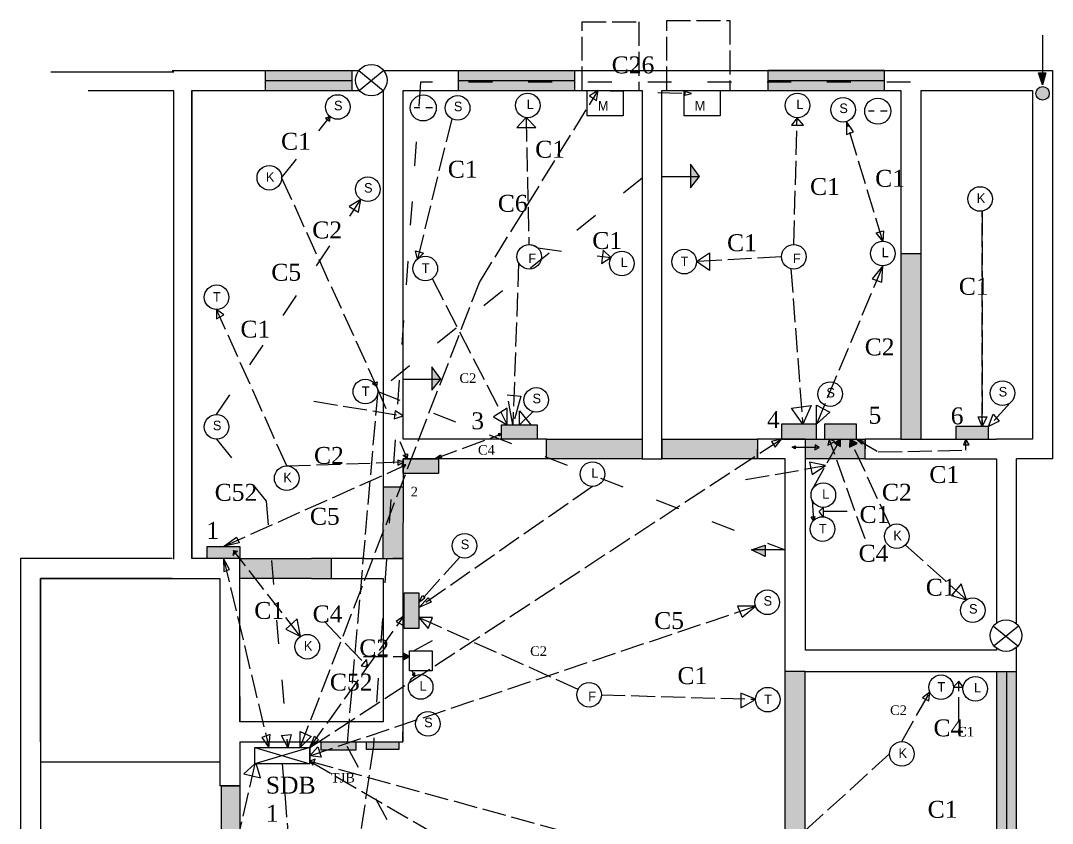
# Model space of a CAD drawing. Header units: inches. Extents: x -8 to 876, y -738 to 77.
# Drawn here: x -8 to 510, y -326 to 77 of the extents above; entities that cross this region are included whole.
import ezdxf

# ---------------------------------------------------------------- set-up
doc = ezdxf.new("R2010")
doc.units = ezdxf.units.IN
doc.header["$MEASUREMENT"] = 0
doc.linetypes.add('ACAD_ISO02W100', pattern=[15, 12, -3])
doc.linetypes.add('ACAD_ISO03W100', pattern=[30, 12, -18])

msp = doc.modelspace()

# ---------------------------------------------------------------- hatches: boundary and pattern name
h = msp.add_hatch(color=114)
h.paths.add_polyline_path([(159, 51.7), (115.27, 51.7), (115.27, 46.7), (159, 46.7)])
h.paths.add_polyline_path([(159, 46.7), (115.27, 46.7), (115.27, 41.7), (159, 41.7)])
h.paths.add_polyline_path([(270.66, 51.7), (212.07, 51.7), (212.07, 46.7), (270.66, 46.7)])
h.paths.add_polyline_path([(270.66, 46.7), (212.07, 46.7), (212.07, 41.7), (270.66, 41.7)])
h.paths.add_polyline_path([(426.16, 51.7), (367.57, 51.7), (367.57, 46.7), (426.16, 46.7)])
h.paths.add_polyline_path([(426.16, 46.7), (367.57, 46.7), (367.57, 41.7), (426.16, 41.7)])
h = msp.add_hatch(color=256)
h.paths.add_polyline_path([(505.52, 50.51), (503.58, 50.51), (505.52, 44.49)])
h.paths.add_polyline_path([(507.25, 50.51), (505.52, 50.51), (505.52, 44.49)])
for color, points in [(5, [(508.94, 40.26, 1), (502.15, 40.26, 1)]), (8, [(251.79, -126.1), (233.93, -126.1), (233.93, -133.41), (251.79, -133.41)]), (8, [(478.44, -126.94), (461.94, -126.94), (461.94, -133.3), (478.44, -133.3)]), (8, [(202.33, -143.3), (184.47, -143.3), (184.47, -150.62), (202.33, -150.62)]), (8, [(102.47, -187.24), (86.13, -187.24), (86.13, -193.3), (102.47, -193.3)]), (8, [(185.02, -228.42), (192.34, -228.42), (192.34, -210.56), (185.02, -210.56)]), (4, [(182.28, -285.35), (166.12, -285.35), (166.12, -289.29), (182.28, -289.29)])]:
    msp.add_hatch(color=color).paths.add_polyline_path(points)
h = msp.add_hatch(color=256)
h.paths.add_polyline_path([(328.84, 4.64), (328.84, -1.46), (333.38, -1.46)])
h.paths.add_polyline_path([(333.38, -1.46), (328.84, -1.46), (328.84, -7.09)])
h = msp.add_hatch(color=64)
h.paths.add_polyline_path([(444.47, -40.14), (434.47, -40.14), (434.47, -85.3), (434.47, -133.3), (444.47, -133.3), (444.47, -85.3)])
h.paths.add_polyline_path([(416.47, -133.3), (386.47, -133.3), (386.47, -143.33), (416.47, -143.33)])
h.paths.add_polyline_path([(362.47, -138.32), (362.47, -133.3), (314.47, -133.3), (314.47, -143.3), (362.47, -143.33)])
h.paths.add_polyline_path([(304.47, -133.3), (256.47, -133.3), (256.47, -143.3), (304.47, -143.3)])
h.paths.add_polyline_path([(184.47, -157.3), (174.47, -157.3), (174.38, -193.3), (184.38, -193.3)])
h.paths.add_polyline_path([(148.45, -193.3), (138.47, -193.3), (102.47, -193.3), (102.47, -203.35), (138.47, -203.35), (148.45, -203.35)])
h.paths.add_polyline_path([(160.82, -285.35), (143.43, -285.35), (143.43, -289.54), (160.82, -289.54)])
h.paths.add_polyline_path([(102.47, -307.4), (93.15, -307.4), (93.15, -391.4), (98.15, -391.4), (102.47, -391.4)])
h.paths.add_polyline_path([(357.44, -451.3), (338.47, -451.3), (320.25, -451.3), (268.47, -451.3), (268.47, -461.3), (320.26, -461.3), (338.47, -461.3), (357.47, -461.3)])
h.paths.add_polyline_path([(338.47, -587.3), (338.47, -557.3), (328.47, -557.3), (328.47, -587.3), (328.47, -615.05), (338.47, -615.05)])
h = msp.add_hatch(color=256)
h.paths.add_polyline_path([(198.84, -97.1), (198.84, -103.2), (203.38, -103.2)])
h.paths.add_polyline_path([(203.38, -103.2), (198.84, -103.2), (198.84, -108.83)])
h = msp.add_hatch(color=8)
h.paths.add_polyline_path([(412.15, -125.78), (395.99, -125.78), (395.99, -133.3), (412.15, -133.3)])
h.paths.add_polyline_path([(391.97, -125.85), (374.47, -125.85), (374.47, -133.3), (391.97, -133.3)])
at = {"linetype": 'ACAD_ISO02W100'}
h = msp.add_hatch(color=256, dxfattribs=at)
h.paths.add_polyline_path([(404.07, -133.3), (401.02, -135.37), (402.48, -136.16)])
h.paths.add_polyline_path([(404.06, -133.33), (402.48, -136.16), (404.06, -137.01)])
h = msp.add_hatch(color=256, dxfattribs=at)
h.paths.add_polyline_path([(408.81, -133.3), (408.65, -137.39), (410.33, -136.56)])
h.paths.add_polyline_path([(408.81, -133.3), (410.33, -136.56), (412.4, -135.55)])
h = msp.add_hatch(color=256, dxfattribs=at)
h.paths.add_polyline_path([(101.3, -189.7), (99.38, -189.36), (100.22, -190.44), (100.27, -190.5)])
h.paths.add_polyline_path([(99.38, -189.36), (99.17, -191.8), (100.22, -190.44)])
h = msp.add_hatch(color=256)
h.paths.add_polyline_path([(366.25, -186.6), (359.45, -189.01), (366.25, -189.01)])
h.paths.add_polyline_path([(366.25, -189.01), (359.45, -189.01), (366.25, -192.3)])
h = msp.add_hatch(color=256, dxfattribs=at)
h.paths.add_polyline_path([(184.38, -240.69), (184.38, -242.48), (187.69, -242.48)])
h.paths.add_polyline_path([(187.69, -242.48), (184.38, -242.48), (184.38, -244.41)])
h = msp.add_hatch(color=64)
h.paths.add_polyline_path([(441.81, -345.97), (416.4, -345.97), (386.4, -345.97), (386.4, -355.97), (416.4, -355.97), (441.81, -355.97)])
h.paths.add_polyline_path([(386.4, -298.41), (386.4, -249.97), (376.4, -249.97), (376.4, -298.41), (376.4, -341.17), (386.4, -341.17)])
h.paths.add_polyline_path([(259.15, -391.79), (259.16, -391.4), (211.15, -391.4), (168.48, -391.4), (168.48, -401.3), (211.15, -401.3), (259.15, -401.3)])
h = msp.add_hatch(color=114)
h.paths.add_polyline_path([(492.47, -249.97), (482.4, -249.97), (482.4, -345.97), (492.47, -345.97)])
h.paths.add_polyline_path([(492.47, -465.39), (482.47, -465.39), (482.47, -571.28), (492.47, -571.28)])

# ---------------------------------------------------------------- linework, layer by layer
for p, q in [((274.45, 41.7), (274.45, 76.13)), ((274.45, 76.13), (302.92, 76.13)), ((302.92, 76.13), (302.92, 41.7)), ((316.83, 41.7), (316.83, 76.8)), ((316.83, 76.8), (348.61, 76.8)), ((348.61, 76.8), (348.61, 41.7)), ((208.92, 27.55), (191.68, -42.94)), ((246.22, 28.11), (247.68, -35.59)), ((380.65, -35.59), (382.34, 28.05)), ((425.34, -33.96), (407.19, 26.14)), ((407.19, 26.14), (407.19, 19.69)), ((410.69, 21), (407.19, 26.14)), ((407.19, 19.69), (410.69, 21)), ((123.51, -2.1), (171.18, -106.9)), ((475.18, -126.94), (475.18, -18.87)), ((475.18, -18.87), (475.18, -126.94)), ((421.96, -29.72), (425.65, -28.71)), ((425.34, -33.96), (421.96, -29.72)), ((425.65, -28.71), (425.34, -33.96)), ((242.47, -44.85), (239.6, -126.1)), ((374.47, -41.77), (331.8, -44.22)), ((425.34, -46.32), (391.97, -125.85)), ((425.34, -46.32), (419.95, -52.82)), ((424.84, -54.61), (425.34, -46.32)), ((379.2, -47.78), (385.12, -125.85)), ((199.15, -52.77), (236.77, -126.1)), ((419.95, -52.82), (424.84, -54.61)), ((126.05, -146.82), (90.85, -68.28)), ((379.47, -117.77), (389.3, -116.51)), ((385.12, -125.85), (379.47, -117.77)), ((389.3, -116.51), (385.12, -125.85)), ((391.97, -125.85), (391.97, -116.34)), ((391.97, -116.34), (398.82, -119.79)), ((489.29, -115.08), (478.44, -126.94)), ((398.82, -119.79), (391.97, -125.85)), ((475.18, -126.94), (473.21, -122.24)), ((473.21, -122.24), (477.65, -122.24)), ((477.65, -122.24), (475.18, -126.94)), ((478.44, -126.94), (480.78, -120.9)), ((480.78, -120.9), (483.84, -124.33)), ((483.84, -124.33), (478.44, -126.94)), ((390.1, -158.42), (404.07, -133.3)), ((404.07, -133.3), (401.02, -135.37)), ((404.06, -137.01), (404.06, -133.33)), ((408.81, -133.3), (408.65, -137.39)), ((429.06, -176.88), (408.81, -133.3)), ((412.4, -135.55), (408.81, -133.3)), ((401.02, -135.37), (404.06, -137.01)), ((408.65, -137.39), (412.4, -135.55)), ((126.05, -146.82), (184.47, -144.78)), ((396.64, -146.66), (388.56, -144.88)), ((388.56, -144.88), (389.88, -151.05)), ((356.46, -153.67), (396.64, -146.66)), ((389.88, -151.05), (396.64, -146.66)), ((279.6, -157.11), (192.34, -217.9)), ((389.85, -163.99), (390.49, -174.34)), ((393.37, -169.77), (395.48, -167.63)), ((407.42, -169.77), (393.37, -169.77)), ((395.48, -172.33), (393.37, -169.77)), ((395.48, -167.63), (395.48, -172.33)), ((389.4, -172.44), (391.15, -172.23)), ((390.49, -174.34), (389.4, -172.44)), ((391.15, -172.23), (390.49, -174.34)), ((99.38, -189.36), (99.17, -191.8)), ((99.17, -191.8), (100.22, -190.44)), ((133, -232.44), (99.38, -189.36)), ((100.22, -190.44), (99.38, -189.36)), ((99.38, -189.36), (101.3, -189.7)), ((101.3, -189.7), (100.27, -190.5)), ((436.65, -186.54), (467.31, -213.99)), ((212.9, -192.58), (192.34, -215.4)), ((464.64, -205.98), (459.79, -211.89)), ((467.31, -213.99), (464.64, -205.98)), ((192.34, -215.4), (194.21, -211.91)), ((194.21, -211.91), (195.48, -213.2)), ((459.79, -211.89), (467.31, -213.99)), ((192.34, -217.9), (197.15, -213.02)), ((195.48, -213.2), (192.34, -215.4)), ((198.59, -215.31), (192.34, -217.9)), ((197.15, -213.02), (198.59, -215.31)), ((131.34, -223.52), (125.58, -228.8)), ((133, -232.44), (131.34, -223.52)), ((272.31, -259.08), (192.34, -222.87)), ((192.34, -222.87), (197.12, -228.37)), ((199.18, -222.94), (192.34, -222.94)), ((197.12, -228.37), (199.18, -222.94)), ((125.58, -228.8), (133, -232.44)), ((164.56, -242.48), (187.69, -242.48)), ((187.69, -242.48), (184.38, -240.69)), ((184.38, -240.69), (184.38, -244.41)), ((184.38, -244.41), (187.69, -242.48)), ((188.89, -249.79), (190.33, -252.39)), ((190.33, -250.7), (188.98, -251.68)), ((188.98, -251.68), (190.33, -252.39)), ((190.33, -252.39), (190.33, -250.7)), ((463.47, -254.94), (460.77, -257.95)), ((460.77, -257.95), (465.61, -257.95)), ((463.47, -274.88), (463.47, -254.94)), ((465.61, -257.95), (463.47, -254.94)), ((284.07, -261.74), (361.39, -264)), ((361.39, -264), (354.05, -260.92)), ((354.05, -260.92), (354.05, -268.21)), ((354.05, -268.21), (361.39, -264.18)), ((434.91, -285.23), (448.94, -260.45)), ((448.94, -260.45), (445.32, -263.24)), ((445.32, -263.24), (448.51, -264.7)), ((448.51, -264.7), (448.94, -260.45)), ((428.73, -291.41), (373.87, -341.29))]:
    msp.add_line(p, q, dxfattribs=at)
at = {"color": 0}
for p, q in [((505.52, 69.44), (505.52, 44.49)), ((69.41, 50.95), (7.55, 50.95)), ((505.52, 44.49), (503.58, 50.51)), ((503.58, 50.51), (507.25, 50.51)), ((507.25, 50.51), (505.52, 44.49)), ((69.41, 41.54), (26.37, 41.54)), ((69.41, -193.58), (69.41, 41.54))]:
    msp.add_line(p, q, dxfattribs=at)
for p, q in [((68.47, 51.7), (162.21, 51.7)), ((115.27, 51.7), (115.27, 41.7)), ((115.27, 46.7), (159, 46.7)), ((159, 41.7), (159, 51.7)), ((162.21, 51.7), (174.47, 41.7)), ((174.79, 51.7), (162.53, 41.7)), ((174.79, 51.7), (510.47, 51.7)), ((212.07, 51.7), (212.07, 41.7)), ((212.07, 46.7), (270.66, 46.7)), ((270.66, 41.7), (270.66, 51.7)), ((426.16, 51.7), (367.57, 51.7)), ((367.57, 51.7), (367.57, 41.7)), ((367.57, 46.7), (426.16, 46.7)), ((426.16, 41.7), (426.16, 51.7)), ((510.47, 51.7), (510.47, -143.3)), ((78.47, 41.7), (162.53, 41.7)), ((78.47, 41.7), (78.47, -193.3)), ((115.27, 41.7), (159, 41.7)), ((184.47, 41.7), (304.47, 41.7)), ((212.07, 41.7), (270.66, 41.7)), ((314.47, 41.7), (434.47, 41.7)), ((444.47, 41.7), (444.47, -85.3)), ((444.47, 41.7), (500.47, 41.7)), ((500.47, 41.7), (500.47, -133.3)), ((190, 33.17), (192.87, 33.17)), ((195.94, 33.17), (199.32, 33.17)), ((418.19, 31.51), (421.05, 31.51)), ((424.13, 31.51), (427.5, 31.51)), ((333.38, -1.46), (328.84, 4.64)), ((328.84, 4.64), (328.84, -7.09)), ((314.47, -1.46), (333.38, -1.46)), ((328.84, -7.09), (333.38, -1.46)), ((434.47, -40.14), (444.47, -40.14)), ((434.47, -85.3), (434.47, -133.3)), ((444.47, -85.3), (444.47, -133.3)), ((203.38, -103.2), (198.84, -97.1)), ((198.84, -97.1), (198.84, -108.83)), ((184.47, -103.2), (203.38, -103.2)), ((198.84, -108.83), (203.38, -103.2)), ((256.47, -143.3), (256.47, -133.3)), ((256.47, -143.3), (256.47, -133.3)), ((256.47, -133.3), (304.47, -133.3)), ((304.47, -133.3), (304.47, -143.3)), ((314.47, -133.3), (314.47, -143.3)), ((314.47, -143.3), (314.47, -133.3)), ((314.47, -133.3), (362.47, -133.3)), ((362.47, -133.3), (362.47, -143.33)), ((386.47, -143.33), (386.47, -133.3)), ((386.47, -143.33), (386.47, -133.3)), ((386.47, -133.3), (416.47, -133.3)), ((416.47, -143.33), (416.47, -133.3)), ((434.47, -133.3), (482.47, -133.3)), ((492.47, -133.3), (482.47, -133.3)), ((500.47, -133.3), (492.47, -133.3)), ((174.47, -143.3), (174.47, -157.3)), ((256.47, -143.3), (184.47, -143.3)), ((184.47, -143.3), (184.47, -157.3)), ((304.47, -143.3), (256.47, -143.3)), ((304.47, -143.3), (314.47, -143.3)), ((362.47, -143.33), (314.47, -143.3)), ((376.4, -143.33), (362.47, -143.33)), ((376.4, -249.97), (376.4, -143.33)), ((416.47, -143.33), (386.47, -143.33)), ((416.47, -143.33), (416.47, -143.33)), ((510.47, -143.3), (492.47, -143.3)), ((492.47, -226.08), (492.47, -143.3)), ((174.38, -157.3), (184.47, -157.3)), ((174.47, -157.3), (174.38, -193.3)), ((184.47, -157.3), (184.38, -193.3)), ((359.45, -189.01), (366.25, -186.6)), ((376.4, -189.01), (359.45, -189.01)), ((366.25, -192.3), (359.45, -189.01)), ((366.25, -186.6), (366.25, -192.3)), ((68.47, -193.3), (-7.53, -193.3)), ((-7.53, -193.3), (-7.53, -711.3)), ((102.47, -203.35), (102.47, -193.3)), ((102.47, -193.3), (138.47, -193.3)), ((148.45, -193.3), (148.45, -203.35)), ((165.06, -193.3), (174.38, -193.3)), ((174.38, -193.3), (184.38, -193.3)), ((184.38, -193.3), (184.38, -285.35)), ((68.47, -203.3), (2.47, -203.3)), ((2.47, -203.3), (2.47, -701.3)), ((68.47, -203.3), (78.47, -203.3)), ((138.47, -203.35), (102.47, -203.35)), ((480.94, -227.21), (493.2, -237.21)), ((493.52, -227.21), (481.26, -237.21)), ((199.05, -234.68), (189.95, -239.72)), ((492.47, -435.63), (492.47, -237.94)), ((386.4, -249.97), (376.4, -249.97)), ((376.4, -298.41), (376.4, -249.97)), ((386.4, -298.41), (386.4, -249.97)), ((482.4, -249.97), (492.47, -249.97)), ((487.44, -249.97), (487.44, -345.97)), ((102.47, -262.56), (102.47, -275.35)), ((2.47, -285.35), (2.47, -295.35)), ((92.47, -285.35), (92.47, -295.35)), ((102.47, -285.35), (184.38, -285.35)), ((102.47, -285.35), (102.47, -307.4)), ((110.08, -288.28), (137.6, -296.35)), ((137.6, -288.28), (110.08, -296.35)), ((137.6, -296.35), (137.6, -288.28)), ((2.47, -295.35), (92.47, -295.35)), ((92.47, -295.35), (92.47, -307.4)), ((376.4, -451.3), (376.4, -298.41)), ((93.15, -307.4), (92.47, -307.4)), ((93.15, -307.4), (102.47, -307.4)), ((102.47, -307.4), (93.15, -307.4)), ((93.15, -307.4), (93.15, -391.4)), ((102.47, -307.4), (102.47, -391.4))]:
    msp.add_line(p, q)
at = {"color": 5, "linetype": 'ACAD_ISO03W100'}
for p, q in [((193.22, 45.84), (169.55, -287.31)), ((439.32, 45.84), (193.22, 45.84))]:
    msp.add_line(p, q, dxfattribs=at)
at = {"color": 3, "linetype": 'ACAD_ISO02W100'}
for p, q in [((222.78, -54.73), (282.47, 41.7)), ((132.75, -288.28), (222.78, -54.73)), ((137.6, -292.31), (361.47, -217.25)), ((137.6, -295.06), (265.18, -369.14))]:
    msp.add_line(p, q, dxfattribs=at)
at = {"color": 3, "linetype": 'ACAD_ISO03W100'}
for p, q in [((282.47, 41.7), (278.08, 39)), ((281.65, 36.77), (282.47, 41.7)), ((282.47, 41.7), (329.26, 40.2)), ((278.08, 39), (281.65, 36.77)), ((326.01, 41.2), (325.86, 39.37)), ((325.86, 39.37), (329.26, 40.2)), ((329.26, 40.2), (326.01, 41.2)), ((90.85, -121.02), (163.32, -13)), ((163.32, -13), (157.34, -16.52)), ((162.06, -19.37), (163.32, -13)), ((157.34, -16.52), (162.06, -19.37)), ((90.85, -133.38), (115.77, -164.5)), ((115.77, -164.5), (126.55, -288.28)), ((361.47, -217.25), (352.34, -217.25)), ((352.34, -217.25), (354.7, -222.71)), ((354.7, -222.71), (361.47, -217.25)), ((123.37, -282.14), (128.35, -281.6)), ((126.55, -288.28), (123.37, -282.14)), ((128.35, -281.6), (126.55, -288.28)), ((132.75, -288.28), (132.75, -280.16)), ((132.75, -280.16), (138.35, -282.75)), ((138.35, -282.75), (132.75, -288.28)), ((137.6, -292.31), (141.68, -287.81)), ((141.68, -287.81), (143.44, -293.09)), ((143.44, -293.09), (137.6, -292.31))]:
    msp.add_line(p, q, dxfattribs=at)
at = {"linetype": 'ACAD_ISO03W100'}
for p, q in [((123.51, -2.1), (147.84, 28.59)), ((147.84, 28.59), (145.48, 27.83)), ((145.48, 27.83), (147.64, 26.23)), ((147.64, 26.23), (147.84, 28.59)), ((246.22, 28.11), (241.66, 23.14)), ((251.14, 23.14), (246.22, 28.11)), ((382.34, 28.05), (379.53, 24.34)), ((385.46, 24.34), (382.34, 28.05)), ((241.66, 23.14), (251.14, 23.14)), ((379.53, 24.34), (385.46, 24.34)), ((247.68, -35.59), (249.69, -35.88)), ((249.69, -35.88), (252.15, -37.36)), ((191.68, -42.94), (190.66, -38.81)), ((190.66, -38.81), (194.68, -40.01)), ((194.68, -40.01), (191.68, -42.94)), ((252.15, -37.36), (288.86, -42.23)), ((285, -38.41), (284.14, -45.14)), ((288.86, -42.23), (285, -38.41)), ((331.8, -44.22), (338.3, -39.76)), ((338.3, -39.76), (338.3, -48.6)), ((284.14, -45.14), (288.86, -42.23)), ((338.3, -48.6), (331.8, -44.22)), ((90.85, -68.28), (90.85, -72.88)), ((94.42, -70.87), (90.85, -68.28)), ((90.85, -72.88), (94.42, -70.87)), ((169.07, -105.52), (171.5, -104.55)), ((171.18, -106.9), (169.07, -105.52)), ((171.5, -104.55), (171.18, -106.9)), ((171.18, -106.9), (186.61, -143.3)), ((239.6, -126.1), (236.82, -111.19)), ((236.82, -111.19), (243.67, -111.81)), ((243.67, -111.81), (239.6, -126.1)), ((236.77, -117.85), (229.88, -122.1)), ((236.77, -126.1), (236.77, -117.85)), ((229.88, -122.1), (236.77, -126.1)), ((242.86, -126.1), (242.86, -119.17)), ((242.86, -119.17), (248.64, -126.1)), ((249.64, -119.62), (242.86, -126.1)), ((416.47, -133.3), (416.47, -138.3)), ((362.47, -143.33), (362.47, -138.32)), ((184.47, -144.78), (181.82, -143.87)), ((181.82, -143.87), (181.82, -146.4)), ((181.82, -146.4), (184.76, -144.72)), ((184.47, -144.78), (184.28, -145)), ((184.76, -144.72), (184.47, -144.78)), ((184.51, -141.58), (186.67, -140.73)), ((186.61, -143.3), (184.51, -141.58)), ((186.67, -140.73), (186.61, -143.3)), ((304.47, -143.3), (309.47, -143.3)), ((184.38, -193.3), (179.38, -193.3)), ((184.38, -285.35), (184.38, -280.35))]:
    msp.add_line(p, q, dxfattribs=at)
at = {"color": 2, "linetype": 'ACAD_ISO03W100'}
for p, q in [((304.47, -2.28), (171.73, -109.46)), ((171.73, -109.46), (376.4, -189.01)), ((156.18, -287.57), (251.62, -461.73))]:
    msp.add_line(p, q, dxfattribs=at)
at = {"color": 2, "linetype": 'ACAD_ISO02W100'}
msp.add_line((171.73, -109.46), (156.18, -287.57), dxfattribs=at)
at = {"color": 0, "linetype": 'ACAD_ISO02W100'}
msp.add_line((139.65, -114.33), (184.47, -121.66), dxfattribs=at)
at = {"color": 0, "linetype": 'ACAD_ISO03W100'}
for p, q in [((180.45, -119.08), (180.02, -123.15)), ((184.47, -121.66), (180.45, -119.08)), ((180.02, -123.15), (184.47, -121.66))]:
    msp.add_line(p, q, dxfattribs=at)
at = {"color": 1, "linetype": 'ACAD_ISO02W100'}
for p, q in [((137.6, -288.28), (374.47, -133.3)), ((200.3, -143.3), (233.93, -130.76)), ((233.93, -130.76), (232.25, -130.78)), ((232.25, -130.78), (232.75, -131.86)), ((232.75, -131.86), (233.93, -130.76)), ((374.47, -133.3), (369.42, -134.54)), ((369.42, -134.54), (371.3, -137.39)), ((371.3, -137.39), (374.47, -133.3)), ((398.45, -133.3), (397.8, -136.38)), ((397.8, -136.38), (401.19, -134.54)), ((416.4, -183.46), (398.45, -133.3)), ((401.19, -134.54), (398.45, -133.3)), ((412.15, -133.3), (422.98, -139.8)), ((412.15, -133.3), (414.78, -135.9)), ((415.65, -134.47), (412.15, -133.3)), ((414.78, -135.9), (415.65, -134.47)), ((467.06, -133.3), (465.83, -136.19)), ((467.06, -138.94), (467.06, -133.3)), ((468.71, -136.22), (467.06, -133.3)), ((379.88, -137.39), (381.34, -136.67)), ((379.88, -137.39), (393.35, -137.62)), ((393.35, -137.62), (379.88, -137.39)), ((381.26, -138.25), (379.88, -137.39)), ((381.34, -136.67), (381.26, -138.25)), ((391.35, -136.24), (391.29, -138.74)), ((391.29, -138.74), (393.35, -137.62)), ((393.35, -137.62), (391.35, -136.24)), ((422.98, -139.8), (467.06, -138.94)), ((465.83, -136.19), (468.71, -136.22)), ((200.3, -143.3), (203.32, -141.2)), ((203.82, -142.65), (200.3, -143.3)), ((203.32, -141.2), (203.82, -142.65)), ((94.3, -187.24), (185.93, -146.32)), ((185.93, -146.32), (183.83, -146.12)), ((183.83, -146.12), (184.72, -147.88)), ((184.72, -147.88), (185.93, -146.32)), ((94.3, -187.24), (100.89, -182.57)), ((102.14, -185.39), (94.3, -187.24)), ((100.89, -182.57), (102.14, -185.39)), ((94.3, -193.3), (117.13, -288.28)), ((94.3, -193.3), (94.57, -199.84)), ((97.31, -198.84), (94.3, -193.3)), ((94.57, -199.84), (97.31, -198.84)), ((137.6, -288.28), (185.02, -222.15)), ((185.02, -222.15), (180.97, -224.97)), ((184.38, -226.78), (185.02, -222.15)), ((144.98, -225.01), (166.75, -247.64)), ((180.97, -224.97), (184.38, -226.78)), ((117.67, -281.62), (113.62, -283.24)), ((113.62, -283.24), (117.13, -288.28)), ((117.13, -288.28), (117.67, -281.62)), ((137.6, -288.28), (140.09, -282.58)), ((142.08, -284.43), (137.6, -288.28)), ((140.09, -282.58), (142.08, -284.43)), ((140.3, -294.13), (137.6, -295.06)), ((137.6, -295.06), (309.33, -342.59)), ((137.6, -295.06), (139.23, -297)), ((139.23, -297), (140.3, -294.13)), ((123.84, -296.35), (131, -384.45))]:
    msp.add_line(p, q, dxfattribs=at)
at = {"color": 1, "linetype": 'ACAD_ISO03W100'}
for p, q in [((166.11, -244.01), (163.39, -247.22)), ((163.39, -247.22), (166.75, -247.64)), ((166.75, -247.64), (166.11, -244.01))]:
    msp.add_line(p, q, dxfattribs=at)
at = {"color": 5, "linetype": 'ACAD_ISO02W100'}
for p, q in [((169.55, -287.31), (108.37, -707.76)), ((110.08, -296.35), (90.12, -383.54))]:
    msp.add_line(p, q, dxfattribs=at)
at = {"color": 5}
for p, q in [((110.08, -296.35), (104.6, -301.49)), ((112.84, -303.45), (110.7, -296.17)), ((104.6, -301.49), (112.84, -303.45))]:
    msp.add_line(p, q, dxfattribs=at)
for points in [[(102.47, -193.3), (78.47, -193.3), (78.47, 41.7), (162.53, 41.7)], [(174.47, 41.7), (174.47, -157.3)], [(256.47, -133.3), (184.47, -133.3), (184.47, 41.7), (304.47, 41.7), (304.47, -133.3)], [(314.47, -133.3), (314.47, 41.7), (434.47, 41.7), (434.47, -85.3)], [(386.47, -133.3), (362.47, -133.3)], [(434.47, -133.3), (416.47, -133.3)], [(482.47, -238.34), (482.47, -239.33), (386.47, -239.33), (386.47, -143.33)], [(416.47, -143.33), (482.47, -143.33), (482.47, -225.68)], [(165.06, -193.3), (138.47, -193.3)], [(2.47, -285.35), (2.47, -285.35), (2.47, -203.35), (92.47, -203.35), (92.47, -285.35)], [(102.47, -252.56), (102.47, -203.35)], [(138.47, -203.35), (174.47, -203.35), (174.47, -275.35), (102.47, -275.35), (102.47, -203.35)], [(138.47, -203.35), (155.03, -203.35)], [(386.4, -249.97), (482.4, -249.97), (482.4, -345.97), (416.4, -345.97)], [(386.4, -345.97), (386.4, -298.41)]]:
    msp.add_lwpolyline(points)
for points in [[(276.93, 41.7), (294.97, 41.7), (294.97, 29), (276.93, 29)], [(325.57, 41.7), (343.61, 41.7), (343.61, 29), (325.57, 29)], [(233.93, -126.1), (251.79, -126.1), (251.79, -133.41), (233.93, -133.41)], [(374.47, -133.3), (391.97, -133.3), (391.97, -125.85), (374.47, -125.85)], [(395.99, -133.3), (412.15, -133.3), (412.15, -125.78), (395.99, -125.78)], [(461.94, -133.3), (478.44, -133.3), (478.44, -126.94), (461.94, -126.94)], [(184.47, -143.3), (202.33, -143.3), (202.33, -150.62), (184.47, -150.62)], [(102.47, -193.3), (86.13, -193.3), (86.13, -187.24), (102.47, -187.24)], [(192.34, -210.56), (192.34, -228.42), (185.02, -228.42), (185.02, -210.56)], [(187.69, -239.72), (199.06, -239.72), (199.06, -249.79), (187.69, -249.79)], [(110.08, -288.28), (137.6, -288.28), (137.6, -296.35), (110.08, -296.35)], [(143.43, -285.35), (160.82, -285.35), (160.82, -289.54), (143.43, -289.54)], [(166.12, -285.35), (182.28, -285.35), (182.28, -289.29), (166.12, -289.29)]]:
    msp.add_lwpolyline(points, close=True)
for centre, radius in [((168.5, 46.89), 7.92), ((151.68, 33.43), 6.18), ((194.61, 32.97), 6.55), ((211.87, 32.98), 6.18), ((247.09, 34.23), 6.18), ((382.5, 34.23), 6.18), ((405.4, 32.05), 6.18), ((422.8, 31.31), 6.55), ((117.33, -2.1), 6.18), ((166.77, -7.87), 6.18), ((474.2, -12.77), 6.18), ((247.82, -41.77), 6.18), ((380.65, -41.77), 6.18), ((425.34, -40.14), 6.18), ((294.31, -45.15), 6.18), ((325.62, -44.22), 6.18), ((195.63, -47.69), 6.18), ((90.85, -62.1), 6.18), ((165.55, -109.46), 6.18), ((251.34, -113.67), 6.18), ((398.93, -110.73), 6.18), ((485.42, -110.26), 6.18), ((90.85, -127.2), 6.18), ((279.6, -150.93), 6.18), ((126.05, -153), 6.18), ((395.48, -161.45), 6.18), ((395.07, -178.5), 6.18), ((432.33, -182.13), 6.18), ((215.34, -186.9), 6.18), ((367.33, -215.29), 6.18), ((470.51, -219.28), 6.18), ((487.23, -232.01), 7.92), ((136.39, -237.6), 6.18), ((193.32, -257.8), 6.18), ((454.59, -257.95), 6.18), ((471.74, -258.73), 6.18), ((277.89, -261.74), 6.18), ((367.57, -264.18), 6.18), ((196.96, -276.34), 6.18), ((434.91, -291.41), 6.18)]:
    msp.add_circle(centre, radius)
at = {"color": 0}
msp.add_circle((505.55, 40.26), 3.39, dxfattribs=at)

# ---------------------------------------------------------------- texts
at = {"color": 3, "linetype": 'ACAD_ISO03W100', "attachment_point": 1}
for s, insert, char_height, width in [('{\\fTimes New Roman|b0|i0|c0|p18;C26}', (289.22, 58.82), 8.5, 17.4432), ('{\\fTimes New Roman|b0|i0|c0|p18;\\C256;C1}', (123.21, 20.45), 8.5, 11.9426), ('{\\fTimes New Roman|b0|i0|c0|p18;\\C256;C1}', (250.81, 16.46), 8.5, 11.9426), ('{\\fTimes New Roman|b0|i0|c0|p18;\\C256;C1}', (206.94, 6.43), 8.5, 11.9426), ('{\\fTimes New Roman|b0|i0|c0|p18;\\C256;C1}', (421.51, 1.85), 8.5, 11.9426), ('{\\fTimes New Roman|b0|i0|c0|p18;\\C256;C1}', (388.79, -2.24), 8.5, 11.9426), ('{\\fTimes New Roman|b0|i0|c0|p18;C6}', (232.06, -10.7), 8.5, 17.4432), ('{\\fTimes New Roman|b0|i0|c0|p18;\\C256;C2}', (138.88, -24.07), 8.5, 18.5391), ('{\\fTimes New Roman|b0|i0|c0|p18;\\C256;C1}', (279.47, -29.36), 8.5, 11.9426), ('{\\fTimes New Roman|b0|i0|c0|p18;\\C256;C1}', (347.14, -30.47), 8.5, 11.9426), ('{\\fTimes New Roman|b0|i0|c0|p18;C5}', (118.33, -45.32), 8.5, 17.4432), ('{\\fTimes New Roman|b0|i0|c0|p18;\\C256;C1}', (463.52, -52.39), 8.5, 11.9426), ('{\\fTimes New Roman|b0|i0|c0|p18;\\C256;C1}', (102.83, -73.87), 8.5, 11.9426), ('{\\fTimes New Roman|b0|i0|c0|p18;\\C256;C2}', (416.26, -82.81), 8.5, 18.5391), ('{\\fTimes New Roman|b0|i0|c0|p18;\\C256;C2}', (212.79, -100.32), 4.8, 18.5391), ('{\\fTimes New Roman|b0|i0|c0|p18;\\C1;5}', (418.15, -117.12), 8.5, 18.5391), ('{\\fTimes New Roman|b0|i0|c0|p18;\\C1;6}', (459.45, -117.41), 8.5, 18.5391), ('{\\fTimes New Roman|b0|i0|c0|p18;\\C1;3}', (218.71, -119.9), 8.5, 17.4432), ('{\\fTimes New Roman|b0|i0|c0|p18;\\C1;4}', (367.2, -119.32), 8.5, 18.5391), ('{\\fTimes New Roman|b0|i0|c0|p18;\\C256;C2}', (139.76, -137.29), 8.5, 18.5391), ('{\\fTimes New Roman|b0|i0|c0|p18;\\C1;C4}', (222.07, -136.36), 4.8, 17.4432), ('{\\fTimes New Roman|b0|i0|c0|p18;\\C1;C1}', (448.7, -146.86), 8.5, 17.4432), ('{\\fTimes New Roman|b0|i0|c0|p18;C52}', (89.9, -155.83), 8.5, 17.4432), ('{\\fTimes New Roman|b0|i0|c0|p18;\\C1;2}', (188.32, -157.31), 4.8, 18.5391), ('{\\fTimes New Roman|b0|i0|c0|p18;\\C256;C2}', (424.89, -155.78), 8.5, 18.5391), ('{\\fTimes New Roman|b0|i0|c0|p18;\\C1;C5}', (137.71, -167.86), 8.5, 17.4432), ('{\\fTimes New Roman|b0|i0|c0|p18;\\C256;C1}', (413.67, -166.94), 8.5, 11.9426), ('{\\fTimes New Roman|b0|i0|c0|p18;\\C1;1}', (85.7, -174.94), 8.5, 18.5391), ('{\\fTimes New Roman|b0|i0|c0|p18;\\C1;C4}', (413.19, -186.41), 8.5, 17.4432), ('{\\fTimes New Roman|b0|i0|c0|p18;\\C256;C1}', (446.93, -203.49), 8.5, 11.9426), ('{\\fTimes New Roman|b0|i0|c0|p18;\\C256;C1}', (109.76, -215.14), 8.5, 11.9426), ('{\\fTimes New Roman|b0|i0|c0|p18;\\C1;C4}', (139.07, -216.87), 8.5, 17.4432), ('{\\fTimes New Roman|b0|i0|c0|p18;C5}', (310.54, -220.19), 8.5, 17.4432), ('{\\fTimes New Roman|b0|i0|c0|p18;\\C256;C2}', (162.53, -233.95), 8.5, 18.5391), ('{\\fTimes New Roman|b0|i0|c0|p18;\\C256;C2}', (248.28, -237.39), 4.8, 18.5391), ('{\\fTimes New Roman|b0|i0|c0|p18;\\C256;C1}', (322.24, -247.89), 8.5, 11.9426), ('{\\fTimes New Roman|b0|i0|c0|p18;C52}', (147.73, -251.12), 8.5, 17.4432), ('{\\fTimes New Roman|b0|i0|c0|p18;\\C256;C2}', (428.98, -267.07), 4.8, 18.5391), ('{\\fTimes New Roman|b0|i0|c0|p18;\\C1;C4}', (450.79, -274.1), 8.5, 17.4432), ('{\\fTimes New Roman|b0|i0|c0|p18;\\C256;C1}', (462.7, -277.87), 4.8, 11.9426), ('{\\fTimes New Roman|b0|i0|c0|p18;\\C1;SDB 1}', (115.58, -302.86), 8.5, 18.5391), ('{\\fTimes New Roman|b0|i0|c0|p18;\\C2;TJB}', (148.21, -300.99), 4.8, 18.5391), ('{\\fTimes New Roman|b0|i0|c0|p18;\\C256;C1}', (447.85, -315), 8.5, 11.9426)]:
    msp.add_mtext(s, dxfattribs=dict(at, insert=insert, char_height=char_height, width=width))
at = {"color": 3, "char_height": 4.8, "width": 5.6487, "attachment_point": 1}
for insert in [(149.8, 36.55), (209.98, 36.1), (403.52, 35.17), (164.88, -4.76), (397.04, -107.61), (483.53, -107.15), (249.46, -110.56), (88.97, -124.08), (213.46, -183.79), (365.44, -212.17), (468.63, -216.17), (195.07, -273.22)]:
    msp.add_mtext('S', dxfattribs=dict(at, insert=insert))
at = {"char_height": 4.8, "attachment_point": 1}
for s, insert, width in [('L', (246.5, 37.18), 7.5574), ('{\\C3;M}', (282.26, 36.46), 13.4222), ('{\\C3;M}', (330.9, 36.46), 13.4222), ('L', (381.92, 37.18), 7.5574), ('K', (115.62, 0.69), 4.0449), ('K', (472.5, -9.97), 4.0449), ('F', (247.36, -40.19), 6.2512), ('F', (380.19, -40.19), 6.2512), ('L', (424.75, -37.19), 7.5574), ('T', (193.82, -45.13), 9.0207), ('L', (293.72, -42.2), 7.5574), ('T', (323.81, -41.66), 9.0207), ('T', (89.04, -59.54), 9.0207), ('T', (163.74, -106.9), 9.0207), ('K', (124.35, -150.21), 4.0449), ('L', (279.02, -147.98), 7.5574), ('L', (394.9, -158.49), 7.5574), ('T', (393.25, -175.94), 9.0207), ('K', (430.62, -179.34), 4.0449), ('K', (134.69, -234.81), 4.0449), ('L', (192.73, -254.85), 7.5574), ('T', (452.78, -255.39), 9.0207), ('L', (471.16, -255.78), 7.5574), ('F', (277.43, -260.16), 6.2512), ('T', (365.76, -261.62), 9.0207), ('K', (433.21, -288.62), 4.0449)]:
    msp.add_mtext(s, dxfattribs=dict(at, insert=insert, width=width))

doc.saveas('drawing.dxf')
